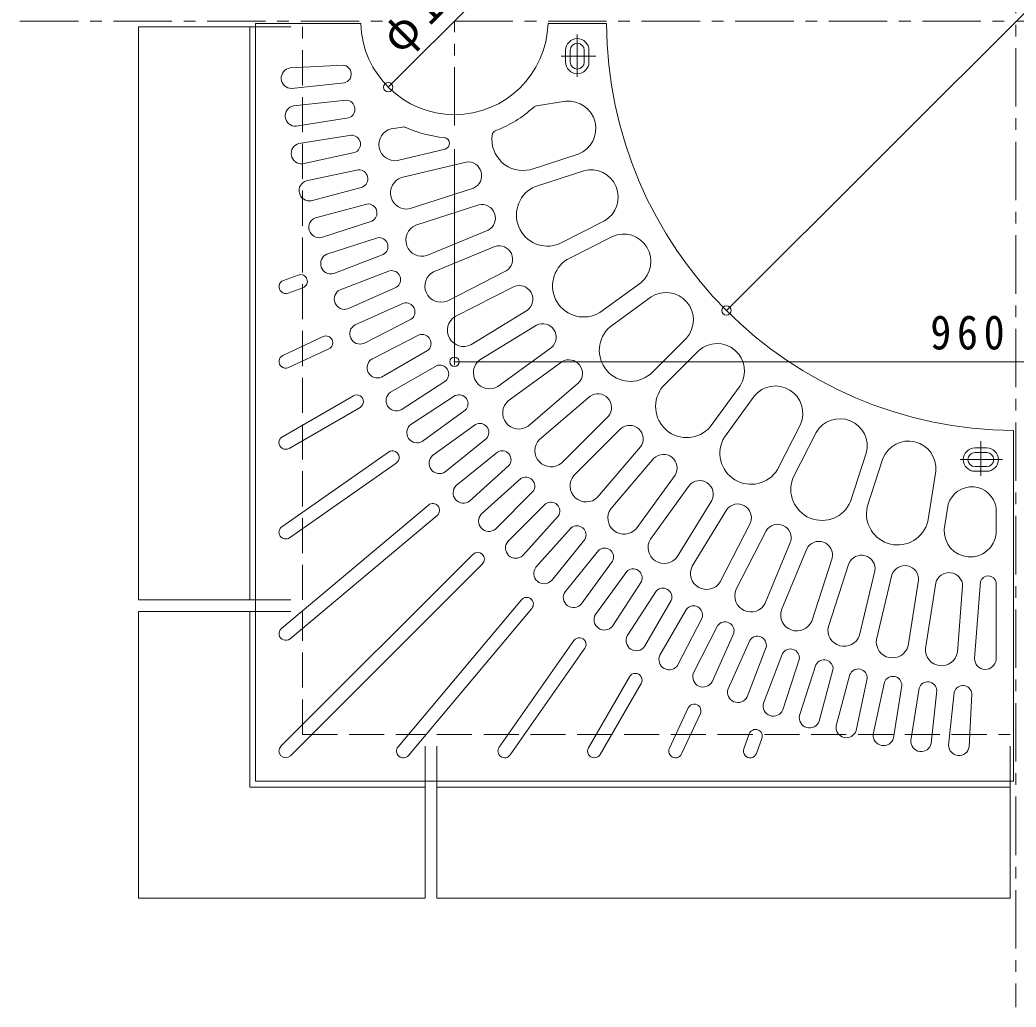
# Model space of a CAD drawing. Units: millimetres at full size, sheet at 1:10; details may follow other scales. Extents: x -1690 to 1870, y -1366 to 1268.
# Drawn here: x -1690 to -838, y -432 to 412 of the extents above; entities that cross this region are included whole.
import ezdxf

# ---------------------------------------------------------------- set-up
doc = ezdxf.new("R2010")
doc.units = ezdxf.units.MM
doc.header["$LTSCALE"] = 10
doc.header["$PDMODE"] = 32
doc.header["$PDSIZE"] = 8
doc.linetypes.add('CHAIN1', pattern=[8, 5, -1, 1, -1])
doc.linetypes.add('DASHED3', pattern=[4, 3, -1])
for name, color, linetype, lineweight in [('C-0', 3, 'Continuous', 9), ('C-1', 2, 'Continuous', 9), ('C-4', 7, 'Continuous', 9)]:
    doc.layers.add(name, color=color, linetype=linetype, lineweight=lineweight)
doc.styles.add('ＭＳ ゴシック', font='')
doc.styles.get('ＭＳ ゴシック').set_extended_font_data('MS Gothic')

msp = doc.modelspace()

# ---------------------------------------------------------------- linework, layer by layer
at = {"layer": 'C-0'}
for p, q in [((-1488.09, -239.11), (-1488.09, 408.89)), ((-1488.09, 408.89), (-1398.06, 408.89)), ((-1238.11, 408.89), (-1188.08, 408.89)), ((-1223.09, 375.89), (-1223.09, 385.89)), ((-1219.09, 375.89), (-1219.09, 385.89)), ((-1207.09, 375.89), (-1207.09, 385.89)), ((-1203.09, 375.89), (-1203.09, 385.89)), ((-1458.65, 370.86), (-1413.32, 373.24)), ((-1457.27, 353.36), (-1412.13, 358.1)), ((-1455.71, 338.44), (-1410.56, 343.18)), ((-1247.97, 338.38), (-1223.02, 342.33)), ((-1453.41, 321.03), (-1408.58, 328.13)), ((-1372.22, 318.7), (-1362.36, 320.26)), ((-1451.07, 306.21), (-1406.23, 313.32)), ((-1447.87, 288.95), (-1403.47, 298.39)), ((-1366.85, 291.66), (-1326.13, 301.43)), ((-1363.34, 277.07), (-1308.19, 290.31)), ((-1253.46, 283.81), (-1212.2, 297.22)), ((-1444.75, 274.28), (-1400.34, 283.71)), ((-1248.83, 269.54), (-1207.55, 282.96)), ((-1440.65, 257.2), (-1396.8, 268.95)), ((-1355.87, 250.54), (-1301.91, 268.07)), ((-1436.77, 242.71), (-1392.92, 254.46)), ((-1351.22, 236.28), (-1297.28, 253.8)), ((-1431.78, 225.88), (-1388.61, 239.9)), ((-1228.47, 220.4), (-1189.81, 240.1)), ((-1341.69, 210.41), (-1289.27, 232.12)), ((-1427.15, 211.61), (-1383.97, 225.64)), ((-1221.67, 207.03), (-1182.99, 226.74)), ((-1335.94, 196.55), (-1283.54, 218.26)), ((-1421.28, 195.06), (-1378.91, 211.33)), ((-1415.91, 181.05), (-1373.53, 197.32)), ((-1324.41, 171.51), (-1273.86, 197.27)), ((-1464.3, 189.09), (-1451.56, 193.72)), ((-1460.37, 178.28), (-1447.62, 182.92)), ((-1409.19, 164.83), (-1367.72, 183.29)), ((-1317.59, 158.15), (-1267.05, 183.9)), ((-1193.86, 161.67), (-1158.76, 187.18)), ((-1185.05, 149.53), (-1149.94, 175.05)), ((-1403.09, 151.13), (-1361.61, 169.59)), ((-1304.13, 134.1), (-1255.75, 163.74)), ((-1395.53, 135.28), (-1355.08, 155.89)), ((-1296.28, 121.31), (-1247.92, 150.95)), ((-1464.77, 125.01), (-1430.3, 141.08)), ((-1388.72, 121.91), (-1348.27, 142.52)), ((-1150.5, 109.09), (-1119.82, 139.77)), ((-1459.91, 114.59), (-1425.44, 130.66)), ((-1380.34, 106.48), (-1341.03, 129.18)), ((-1280.97, 98.38), (-1235.07, 131.73)), ((-1139.89, 98.48), (-1109.21, 129.16)), ((-1272.15, 86.25), (-1226.26, 119.59)), ((-1372.84, 93.49), (-1333.53, 116.19)), ((-1363.66, 78.52), (-1325.59, 103.24)), ((-1255.09, 64.6), (-1211.95, 101.45)), ((-1099.44, 63.92), (-1073.93, 99.04)), ((-1465.21, 55.46), (-1404.53, 90.5)), ((-1355.5, 65.94), (-1317.42, 90.66)), ((-1245.34, 53.2), (-1202.21, 90.03)), ((-1087.3, 55.11), (-1061.8, 90.22)), ((-1459.46, 45.5), (-1398.78, 80.54)), ((-1345.55, 51.47), (-1308.83, 78.15)), ((-1226.63, 32.95), (-1186.51, 73.07)), ((-1336.73, 39.33), (-1300.01, 66.02)), ((-1216.03, 22.34), (-1175.91, 62.46)), ((-1041.95, 27.31), (-1022.24, 65.99)), ((-1326.04, 25.4), (-1290.77, 53.97)), ((-1028.58, 20.51), (-1008.88, 59.17)), ((-1195.78, 3.64), (-1158.94, 46.77)), ((-873.09, 45.89), (-863.09, 45.89)), ((-1465.63, -21.5), (-1374.45, 42.35)), ((-1316.61, 13.74), (-1281.32, 42.31)), ((-1184.38, -6.11), (-1147.53, 37.03)), ((-979.43, 0.14), (-966.02, 41.42)), ((-965.17, -4.49), (-951.76, 36.78)), ((-873.09, 41.89), (-863.09, 41.89)), ((-1459.04, -30.92), (-1367.85, 32.92)), ((-1305.2, 0.39), (-1271.47, 30.77)), ((-913.44, -16.91), (-906.65, 25.96)), ((-873.09, 29.89), (-863.09, 29.89)), ((-873.09, 25.89), (-863.09, 25.89)), ((-1295.16, -10.76), (-1261.43, 19.62)), ((-1162.72, -23.17), (-1129.38, 22.72)), ((-1283.07, -23.49), (-1250.98, 8.61)), ((-1150.59, -32), (-1117.24, 13.9)), ((-1127.67, -47.31), (-1098.03, 1.06)), ((-1466.03, -108.51), (-1340.29, -3)), ((-1272.47, -34.1), (-1240.37, -2)), ((-1114.88, -55.15), (-1085.24, -6.78)), ((-899.34, -23.81), (-895.91, -2.16)), ((-855.09, -27.29), (-855.09, -5.37)), ((-1458.64, -117.32), (-1332.89, -11.81)), ((-1259.73, -46.19), (-1229.36, -12.45)), ((-1248.58, -56.22), (-1218.21, -22.49)), ((-1090.82, -68.61), (-1065.07, -18.07)), ((-1077.46, -75.43), (-1051.7, -24.88)), ((-1235.23, -67.63), (-1206.66, -32.35)), ((-1223.57, -77.07), (-1195.01, -41.79)), ((-1052.42, -86.97), (-1030.72, -34.56)), ((-1038.57, -92.71), (-1016.86, -40.3)), ((-1466.4, -209.29), (-1302.3, -45.19)), ((-1209.65, -87.76), (-1182.96, -51.03)), ((-1012.7, -102.25), (-995.17, -48.3)), ((-1458.27, -217.43), (-1294.17, -53.33)), ((-998.44, -106.89), (-980.91, -52.93)), ((-971.9, -114.37), (-958.66, -59.21)), ((-1197.51, -96.57), (-1170.83, -59.85)), ((-957.32, -117.88), (-944.07, -62.71)), ((-930.28, -123.25), (-921.41, -67.22)), ((-1183.04, -106.52), (-1158.31, -68.45)), ((-1170.46, -114.69), (-1145.73, -76.62)), ((-915.46, -125.6), (-906.59, -69.56)), ((-888.09, -128.83), (-883.64, -72.29)), ((-873.46, -134.21), (-868.29, -68.46)), ((-855.09, -134.93), (-855.09, -68.98)), ((-1366.3, -209.66), (-1260.79, -83.92)), ((-1155.49, -123.87), (-1132.79, -84.55)), ((-1357.49, -217.06), (-1251.98, -91.31)), ((-1142.49, -131.36), (-1119.8, -92.05)), ((-1127.06, -139.74), (-1106.45, -99.29)), ((-1113.7, -146.55), (-1093.09, -106.11)), ((-1279.9, -210.06), (-1216.05, -118.87)), ((-1097.85, -154.11), (-1079.38, -112.64)), ((-1084.15, -160.21), (-1065.68, -118.74)), ((-1270.48, -216.66), (-1206.63, -125.47)), ((-1067.92, -166.93), (-1051.65, -124.55)), ((-1053.92, -172.31), (-1037.65, -129.93)), ((-1037.37, -178.17), (-1023.34, -134.99)), ((-1023.1, -182.8), (-1009.07, -139.63)), ((-1006.26, -187.79), (-994.51, -143.94)), ((-1203.48, -210.48), (-1168.44, -149.8)), ((-991.78, -191.67), (-980.03, -147.83)), ((-974.7, -195.77), (-965.26, -151.37)), ((-1193.52, -216.23), (-1158.48, -155.55)), ((-960.03, -198.89), (-950.59, -154.49)), ((-942.76, -202.09), (-935.66, -157.25)), ((-927.95, -204.44), (-920.85, -159.6)), ((-910.54, -206.73), (-905.79, -161.58)), ((-895.62, -208.3), (-890.88, -163.15)), ((-878.12, -209.68), (-875.74, -164.34)), ((-1134.39, -210.93), (-1118.32, -176.46)), ((-1123.97, -215.79), (-1107.89, -181.32)), ((-1070.7, -211.39), (-1066.06, -198.65)), ((-1059.89, -215.33), (-1055.25, -202.58))]:
    msp.add_line(p, q, dxfattribs=at)
at = {"layer": 'C-0', "linetype": 'CHAIN1'}
for p, q in [((-1318.09, 321.47), (-1318.09, 410.89)), ((-1213.09, 363.26), (-1213.09, 399.43)), ((-1226.98, 380.89), (-1197.36, 380.89)), ((-868.09, 21.99), (-868.09, 51.61)), ((-885.71, 35.89), (-849.55, 35.89))]:
    msp.add_line(p, q, dxfattribs=at)
at = {"layer": 'C-0'}
msp.add_lwpolyline([(-1488.09, -239.11), (-840.09, -239.11), (-840.09, 60.9)], dxfattribs=at)
for centre, radius, start, end in [((-1318.09, 410.89), 80, 181.43251, 358.56749), ((-838.09, 410.89), 350, 180.32739, 269.67261), ((-1213.09, 385.89), 10, 0, 180), ((-1213.09, 385.89), 6, 0, 180), ((-1213.09, 375.89), 10, 180, 0), ((-1213.09, 375.89), 6, 180, 0), ((-1457.37, 362.15), 8.8, 98.38443, 270.64076), ((-1414.01, 365.57), 7.7, 284.10466, 84.86748), ((-1410.84, 335.49), 7.7, 287.10466, 87.86748), ((-1220.62, 319.05), 23.4, 291.09108, 95.88756), ((-1453.97, 329.81), 8.8, 101.38443, 273.64076), ((-1318.09, 410.89), 100, 290.73871, 312.47002), ((-1247.19, 333.44), 5, 98.99934, 132.46982), ((-1368.89, 305.31), 13.8, 103.98955, 278.47855), ((-1361.58, 315.32), 5, 65.5302, 98.99934), ((-1318.09, 410.89), 100, 245.53014, 264.96539), ((-1280.91, 312.69), 5, 110.73912, 172.07425), ((-1406.11, 305.62), 7.7, 290.10466, 90.86748), ((-1327.3, 306.3), 5, 283.50125, 84.96594), ((-1259.51, 309.72), 26.6, 172.07404, 283.14204), ((-1448.88, 297.69), 8.8, 104.38443, 276.64076), ((-1306.46, 278.79), 11.65, 293.01793, 98.51385), ((-1399.83, 276.03), 7.7, 293.10466, 93.86748), ((-1201.54, 260.34), 23.4, 300.09108, 104.88756), ((-1442.12, 265.88), 8.8, 107.38443, 279.64076), ((-1358.97, 263.99), 13.8, 108.48955, 282.97855), ((-1238.5, 245.04), 26.6, 112.86864, 292.14204), ((-1392, 246.82), 7.7, 296.10466, 96.86748), ((-1294.66, 242.45), 11.65, 297.51793, 103.01385), ((-1433.71, 234.46), 8.8, 110.38443, 282.64076), ((-1345.83, 223.57), 13.8, 112.98955, 287.47855), ((-1382.65, 218.05), 7.7, 299.10466, 99.86748), ((-1173.52, 205.34), 23.4, 309.09108, 113.88756), ((-1280.03, 207.15), 11.65, 302.01793, 107.51385), ((-1423.66, 203.53), 8.8, 113.38443, 285.64076), ((-1207.62, 184.44), 26.6, 121.86864, 301.14204), ((-1371.81, 189.82), 7.7, 302.10466, 102.86748), ((-1329.57, 184.31), 13.8, 117.48955, 291.97855), ((-1462.34, 183.68), 5.75, 109.99872, 290.00104), ((-1449.59, 188.32), 5.75, 289.99872, 109.99872), ((-1412, 173.17), 8.8, 116.38443, 288.64076), ((-1262.68, 173.1), 11.65, 306.51793, 112.01385), ((-1137.23, 155.4), 23.4, 318.09108, 122.88756), ((-1359.51, 162.19), 7.7, 305.10466, 105.86748), ((-1310.28, 146.45), 13.8, 121.98955, 296.47855), ((-1398.77, 143.46), 8.8, 119.38443, 291.64076), ((-1242.72, 140.52), 11.65, 311.01793, 116.51385), ((-1167.65, 129.42), 26.6, 130.86864, 310.14204), ((-1427.87, 135.87), 5.75, 294.99945, 114.99945), ((-1345.78, 135.24), 7.7, 308.10466, 108.86748), ((-1093.58, 111.75), 23.4, 327.11253, 131.90901), ((-1462.34, 119.8), 5.75, 114.99945, 294.99945), ((-1384.01, 114.48), 8.8, 122.38443, 294.64076), ((-1288.08, 110.22), 13.8, 126.48955, 300.97855), ((-1220.26, 109.61), 11.65, 315.51793, 121.01385), ((-1330.66, 109.04), 7.7, 311.10466, 111.86748), ((-1119.56, 81.33), 26.6, 139.85809, 319.1315), ((-1043.64, 75.46), 23.4, 336.11217, 140.90865), ((-1401.65, 85.52), 5.75, 299.99931, 120.00055), ((-1367.75, 86.32), 8.8, 125.38443, 297.64076), ((-1314.18, 83.68), 7.7, 314.10466, 114.86748), ((-1263.1, 75.84), 13.8, 130.98955, 305.47855), ((-1195.44, 80.55), 11.65, 320.01793, 125.51385), ((-988.63, 47.44), 23.4, 345.11253, 149.90901), ((-1350.03, 59.04), 8.8, 128.38443, 300.64076), ((-1296.41, 59.21), 7.7, 317.10466, 117.86748), ((-1168.43, 53.53), 11.65, 324.48645, 129.98238), ((-1462.34, 50.48), 5.75, 120.00055, 300.00146), ((-1235.5, 43.52), 13.8, 135.48955, 309.97855), ((-1064.54, 41.36), 26.6, 148.85803, 328.13144), ((-929.92, 28.36), 23.4, 354.11244, 158.90892), ((-1371.15, 37.64), 5.75, 304.99991, 124.99991), ((-1277.37, 35.71), 7.7, 320.10466, 120.86748), ((-873.09, 35.89), 10, 90, 270), ((-863.09, 35.89), 10, 270, 90), ((-1330.92, 32.73), 8.8, 131.38443, 303.64076), ((-1139.37, 28.72), 11.65, 328.98599, 134.48192), ((-873.09, 35.89), 6, 90, 270), ((-863.09, 35.89), 6, 270, 90), ((-1257.13, 13.23), 7.7, 323.10466, 123.86748), ((-1205.45, 13.48), 13.8, 140.02176, 314.51076), ((-1108.45, 6.26), 11.65, 333.48683, 138.98276), ((-1003.94, 10.48), 26.6, 157.85786, 337.13127), ((-1310.45, 7.45), 8.8, 134.38443, 306.64076), ((-875.87, -8.41), 21, 8.31995, 162.68298), ((-1336.59, -7.4), 5.75, 309.99963, 129.99933), ((-1235.75, -8.16), 7.7, 326.13252, 126.89534), ((-1173.14, -14.12), 13.8, 144.52109, 319.01009), ((-1075.87, -13.71), 11.65, 337.98653, 143.48245), ((-939.26, -10.53), 26.6, 166.85796, 346.13136), ((-1288.69, -16.72), 8.8, 137.38443, 309.64076), ((-1462.34, -26.21), 5.75, 124.9993, 304.99849), ((-1213.27, -28.4), 7.7, 329.1331, 129.89592), ((-1041.83, -31.06), 11.65, 342.48619, 147.98212), ((-877.18, -25.16), 22.2, 176.50491, 354.48969), ((-1138.76, -39.1), 13.8, 149.02171, 323.51071), ((-1006.52, -45.68), 11.65, 346.98624, 152.48216), ((-1265.69, -39.71), 8.8, 140.35924, 312.61557), ((-1189.77, -47.43), 7.7, 332.13275, 132.89557), ((-1298.24, -49.26), 5.75, 315, 135), ((-970.18, -57.49), 11.65, 351.48552, 156.98145), ((-1241.52, -61.47), 8.8, 143.35915, 315.61548), ((-1165.3, -65.21), 7.7, 335.13208, 135.8949), ((-1102.53, -61.3), 13.8, 153.52193, 328.01093), ((-933.03, -66.41), 11.65, 355.98567, 161.4816), ((-895.29, -72.39), 11.65, 0.48615, 165.98207), ((-861.75, -70.33), 6.8, 11.45444, 164.03453), ((-1139.93, -81.68), 7.7, 338.13226, 138.89508), ((-1064.66, -80.6), 13.8, 158.02106, 332.51006), ((-1256.38, -87.61), 5.75, 320.00067, 140.00037), ((-1216.25, -81.94), 8.8, 146.35921, 318.61554), ((-1113.74, -96.8), 7.7, 341.13316, 141.89598), ((-1025.41, -96.86), 13.8, 162.52156, 337.01056), ((-1189.94, -101.06), 8.8, 149.35938, 321.61571), ((-1462.34, -112.92), 5.75, 129.99963, 309.99963), ((-1086.79, -110.53), 7.7, 344.13318, 144.896), ((-984.99, -109.99), 13.8, 167.02161, 341.5106), ((-1211.34, -122.17), 5.75, 325.00009, 145.00009), ((-1162.66, -118.77), 8.8, 152.35846, 324.61479), ((-1059.16, -122.83), 7.7, 347.13324, 147.89606), ((-943.67, -119.91), 13.8, 171.52098, 346.00998), ((-1030.92, -133.67), 7.7, 350.13206, 150.89488), ((-901.7, -126.56), 13.8, 176.02145, 350.51045), ((-1134.5, -135.03), 8.8, 155.35944, 327.61577), ((-1002.16, -143.02), 7.7, 353.13286, 153.89568), ((-864.26, -134.28), 9.2, 179.53096, 355.95439), ((-972.94, -150.85), 7.7, 356.13234, 156.89516), ((-1163.46, -152.68), 5.75, 329.99945, 150.00069), ((-1105.52, -149.8), 8.8, 158.3596, 330.61594), ((-943.36, -157.14), 7.7, 359.13235, 159.89517), ((-1075.81, -163.02), 8.8, 161.35912, 333.61545), ((-913.49, -161.87), 7.7, 2.13158, 162.89439), ((-883.41, -165.03), 7.7, 5.13205, 165.89487), ((-1113.1, -178.89), 5.75, 335.00055, 155.00055), ((-1045.44, -174.68), 8.8, 164.35907, 336.6154), ((-1014.51, -184.73), 8.8, 167.35999, 339.61632), ((-1060.66, -200.61), 5.75, 340.00128, 160.00128), ((-983.1, -193.15), 8.8, 170.35921, 342.61554), ((-951.29, -199.91), 8.8, 173.35991, 345.61624), ((-1462.34, -213.36), 5.75, 135.00174, 315.00174), ((-1361.89, -213.36), 5.75, 140.00037, 320.00037), ((-1275.19, -213.36), 5.75, 145.00151, 325.0007), ((-1198.5, -213.36), 5.75, 149.99854, 329.99945), ((-1129.18, -213.36), 5.75, 155.00055, 335.00055), ((-1065.3, -213.36), 5.75, 159.99896, 340.00128), ((-919.16, -205), 8.8, 176.35875, 348.61508), ((-886.82, -208.39), 8.8, 179.35936, 351.61569)]:
    msp.add_arc(centre, radius, start, end, dxfattribs=at)
at = {"layer": 'C-1', "linetype": 'CHAIN1'}
for p, q in [((-838.09, 1267.76), (-838.09, -432.27)), ((-1689.55, 410.89), (-1373.73, 410.89)), ((-1318.09, 410.89), (20.58, 410.89))]:
    msp.add_line(p, q, dxfattribs=at)
at = {"layer": 'C-1'}
for p, q in [((-1588.09, -84.11), (-1588.09, 405.89)), ((-1588.09, 405.89), (-1488.09, 405.89)), ((-1493.09, -84.11), (-1493.09, 405.89)), ((-1588.09, -84.11), (-1488.09, -84.11)), ((-1588.09, -94.11), (-1488.09, -94.11)), ((-1493.09, -244.11), (-1493.09, -94.11)), ((-1493.09, -244.11), (-1343.09, -244.11)), ((-1343.09, -339.11), (-1343.09, -239.11)), ((-1333.09, -339.11), (-1333.09, -239.11)), ((-1333.09, -244.11), (-843.09, -244.11)), ((-843.09, -339.11), (-843.09, -239.11)), ((-1333.09, -339.11), (-843.09, -339.11))]:
    msp.add_line(p, q, dxfattribs=at)
at = {"layer": 'C-1', "linetype": 'DASHED3'}
for p, q in [((-1488.09, 405.89), (-1448.09, 405.89)), ((-1448.09, -84.11), (-1448.09, 405.89)), ((-1488.09, -84.11), (-1448.09, -84.11)), ((-1488.09, -94.11), (-1448.09, -94.11)), ((-1448.09, -199.11), (-1448.09, -94.11)), ((-1448.09, -199.11), (-1343.09, -199.11)), ((-1343.09, -239.11), (-1343.09, -199.11)), ((-1333.09, -199.11), (-843.09, -199.11)), ((-1333.09, -239.11), (-1333.09, -199.11)), ((-843.09, -239.11), (-843.09, -199.11))]:
    msp.add_line(p, q, dxfattribs=at)
at = {"layer": 'C-1'}
msp.add_lwpolyline([(-1343.09, -339.11), (-1588.09, -339.11), (-1588.09, -94.11)], dxfattribs=at)
at = {"layer": 'C-4'}
for p, q in [((-1085.57, 163.4), (-590.6, 658.38)), ((-1374.65, 354.32), (-1261.52, 467.46)), ((-1318.09, 116.62), (-1318.09, 301.47)), ((-1318.09, 119.62), (-358.09, 119.62))]:
    msp.add_line(p, q, dxfattribs=at)
for p in [(-1374.65, 354.32), (-1085.57, 163.4), (-1318.09, 119.62)]:
    msp.add_point(p, dxfattribs=at)

# ---------------------------------------------------------------- texts
at = {"layer": 'C-4', "color": 2, "insert": (-1358.58, 375.8), "char_height": 29.33, "attachment_point": 7, "rotation": 45, "style": 'ＭＳ ゴシック'}
msp.add_mtext('\\T1.21;\\W0.95;φ160', dxfattribs=at)
at = {"layer": 'C-4', "color": 2, "insert": (-911.33, 129.62), "char_height": 29.33, "attachment_point": 7, "style": 'ＭＳ ゴシック'}
msp.add_mtext('\\T1.27;\\W0.9;960', dxfattribs=at)

doc.saveas('drawing.dxf')
